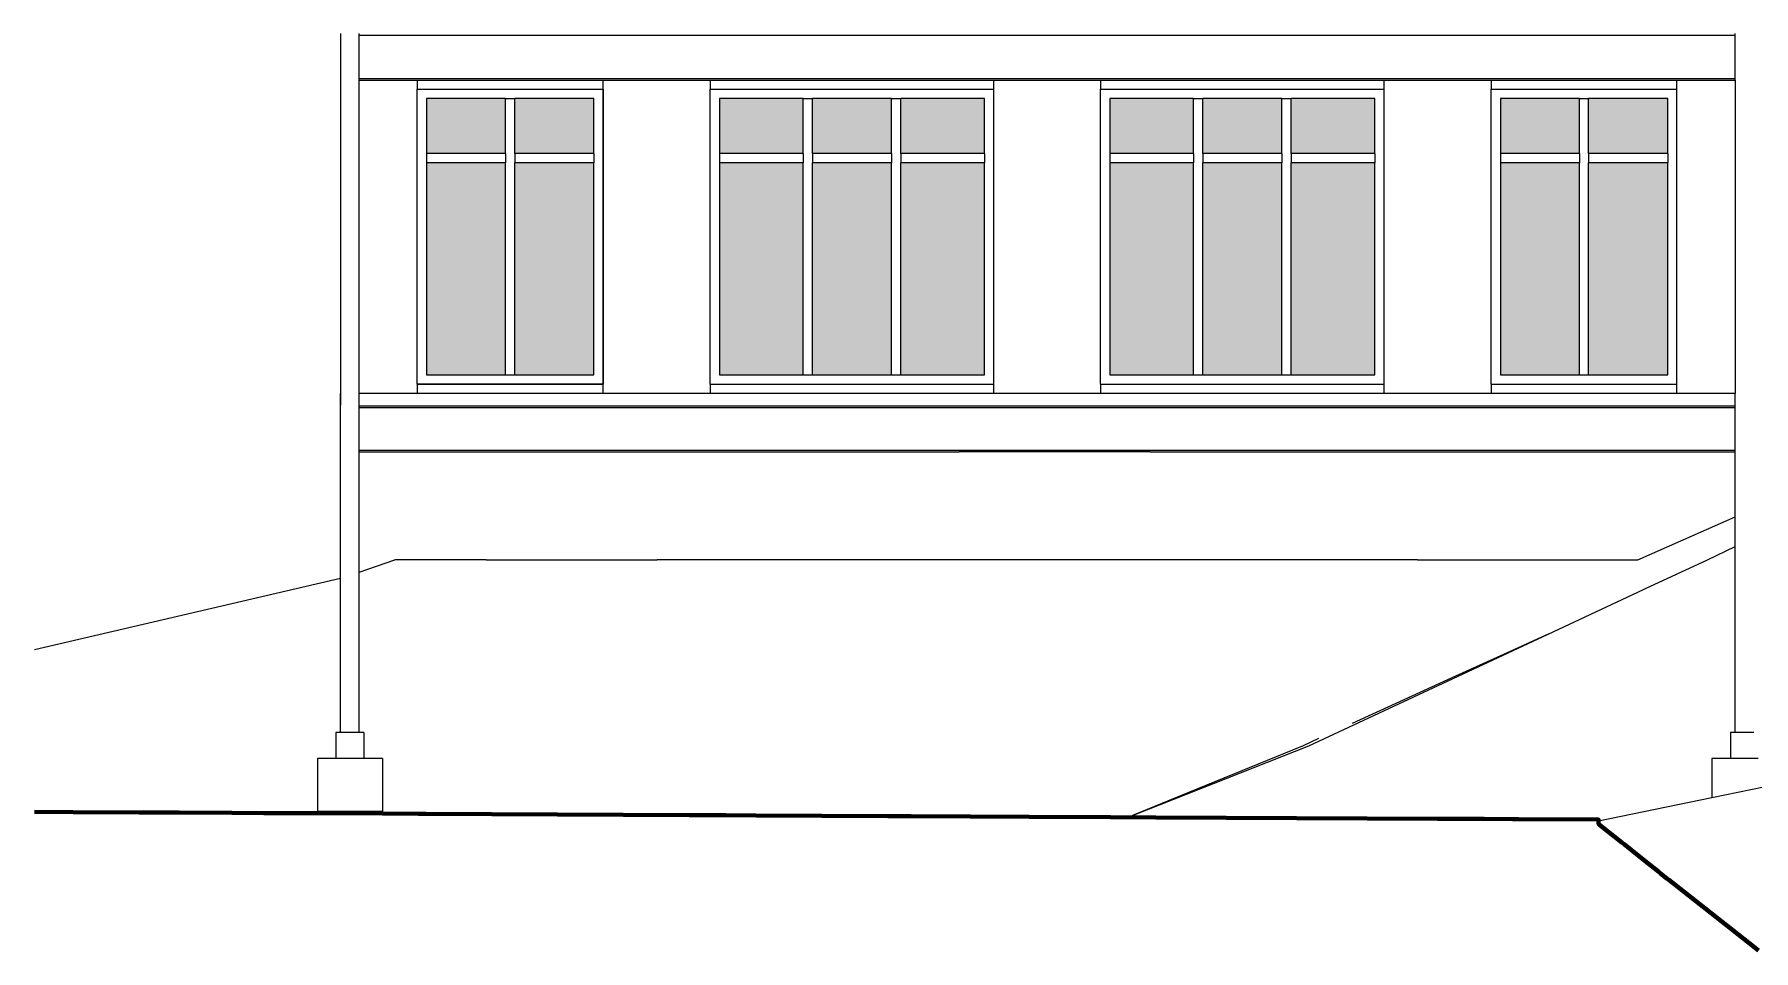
# Model space of a CAD drawing. Header units: metres. Extents: x -57 to 501, y 45 to 307.
# Drawn here: x 55.93 to 74.42, y 243.4 to 253.26 of the extents above; entities that cross this region are included whole.
import ezdxf

# ---------------------------------------------------------------- set-up
doc = ezdxf.new("R2010")
doc.units = ezdxf.units.M
doc.layers.add('atras', color=7, linetype='Continuous')

msp = doc.modelspace()

# ---------------------------------------------------------------- hatches: boundary and pattern name
h = msp.add_hatch(color=256)
h.dxf.hatch_style = 1
h.set_gradient(color1=(199, 200, 202), tint=1, name='CURVED')
h.paths.add_polyline_path([(90.945, 252.575), (90.095, 252.575), (90.095, 251.981), (90.945, 251.981)])
h.paths.add_polyline_path([(91.895, 252.575), (91.045, 252.575), (91.045, 251.981), (91.895, 251.981)])
h.paths.add_polyline_path([(90.945, 251.881), (90.095, 251.881), (90.095, 249.601), (90.945, 249.601)])
h.paths.add_polyline_path([(91.895, 251.881), (91.045, 251.881), (91.045, 249.601), (91.895, 249.601)])
h.paths.add_polyline_path([(83.545, 252.575), (82.695, 252.575), (82.695, 251.981), (83.545, 251.981)])
h.paths.add_polyline_path([(84.545, 252.575), (83.645, 252.575), (83.645, 251.981), (84.545, 251.981)])
h.paths.add_polyline_path([(83.545, 251.881), (82.695, 251.881), (82.695, 249.601), (83.545, 249.601)])
h.paths.add_polyline_path([(84.545, 251.881), (83.645, 251.881), (83.645, 249.601), (84.545, 249.601)])
h.paths.add_polyline_path([(86.795, 252.575), (85.895, 252.575), (85.895, 251.981), (86.795, 251.981)])
h.paths.add_polyline_path([(87.745, 252.575), (86.895, 252.575), (86.895, 251.981), (87.745, 251.981)])
h.paths.add_polyline_path([(86.795, 251.881), (85.895, 251.881), (85.895, 249.601), (86.795, 249.601)])
h.paths.add_polyline_path([(87.745, 251.881), (86.895, 251.881), (86.895, 249.601), (87.745, 249.601)])
h.paths.add_polyline_path([(88.745, 252.575), (87.845, 252.575), (87.845, 251.981), (88.745, 251.981)])
h.paths.add_polyline_path([(88.745, 251.881), (87.845, 251.881), (87.845, 249.601), (88.745, 249.601)])
h.paths.add_polyline_path([(79.395, 252.575), (78.545, 252.575), (78.545, 251.981), (79.395, 251.981)])
h.paths.add_polyline_path([(80.345, 252.575), (79.495, 252.575), (79.495, 251.981), (80.345, 251.981)])
h.paths.add_polyline_path([(79.395, 251.881), (78.545, 251.881), (78.545, 249.601), (79.395, 249.601)])
h.paths.add_polyline_path([(80.345, 251.881), (79.495, 251.881), (79.495, 249.601), (80.345, 249.601)])
h.paths.add_polyline_path([(82.595, 252.575), (81.695, 252.575), (81.695, 251.981), (82.595, 251.981)])
h.paths.add_polyline_path([(82.595, 251.881), (81.695, 251.881), (81.695, 249.601), (82.595, 249.601)])
h.paths.add_polyline_path([(73.495, 251.881), (72.645, 251.881), (72.645, 249.601), (73.495, 249.601)])
h.paths.add_polyline_path([(75.449, 252.665), (74.532, 252.665), (74.532, 252.65), (74.532, 252.635), (74.52, 252.65), (74.52, 251.971), (74.532, 251.971), (75.449, 251.971)])
h.paths.add_polyline_path([(76.484, 252.665), (75.561, 252.665), (75.549, 252.665), (75.549, 251.971), (75.561, 251.971), (76.478, 251.971), (76.484, 251.971)])
h.paths.add_polyline_path([(77.52, 252.665), (76.59, 252.665), (76.584, 252.665), (76.584, 251.971), (76.59, 251.971), (77.514, 251.971), (77.52, 251.971)])
h.paths.add_polyline_path([(75.449, 251.871), (74.52, 251.871), (74.52, 249.501), (75.449, 249.501)])
h.paths.add_polyline_path([(76.484, 251.871), (76.478, 251.871), (75.555, 251.871), (75.549, 251.871), (75.549, 251.778), (75.549, 251.763), (75.549, 251.416), (75.549, 251.401), (75.549, 249.501), (75.555, 249.501), (76.484, 249.501)])
h.paths.add_polyline_path([(77.52, 251.871), (77.514, 251.871), (76.59, 251.871), (76.59, 250.515), (76.59, 250.5), (76.59, 250.153), (76.59, 250.138), (76.59, 249.501), (77.52, 249.501)])
h.paths.add_polyline_path([(60.995, 252.575), (60.145, 252.575), (60.145, 251.981), (60.995, 251.981)])
h.paths.add_polyline_path([(61.945, 252.575), (61.095, 252.575), (61.095, 251.981), (61.945, 251.981)])
h.paths.add_polyline_path([(60.995, 251.881), (60.145, 251.881), (60.145, 249.601), (60.995, 249.601)])
h.paths.add_polyline_path([(61.945, 251.881), (61.095, 251.881), (61.095, 249.601), (61.945, 249.601)])
h.paths.add_polyline_path([(64.195, 252.575), (63.295, 252.575), (63.295, 251.981), (64.195, 251.981)])
h.paths.add_polyline_path([(65.145, 252.575), (64.295, 252.575), (64.295, 251.981), (65.145, 251.981)])
h.paths.add_polyline_path([(66.145, 252.575), (65.245, 252.575), (65.245, 251.981), (66.145, 251.981)])
h.paths.add_polyline_path([(64.195, 251.881), (63.295, 251.881), (63.295, 249.601), (64.195, 249.601)])
h.paths.add_polyline_path([(65.145, 251.881), (64.295, 251.881), (64.295, 249.601), (65.145, 249.601)])
h.paths.add_polyline_path([(66.145, 251.881), (65.245, 251.881), (65.245, 249.601), (66.145, 249.601)])
h.paths.add_polyline_path([(68.395, 252.575), (67.495, 252.575), (67.495, 251.981), (68.395, 251.981)])
h.paths.add_polyline_path([(69.345, 252.575), (68.495, 252.575), (68.495, 251.981), (69.345, 251.981)])
h.paths.add_polyline_path([(70.345, 252.575), (69.445, 252.575), (69.445, 251.981), (70.345, 251.981)])
h.paths.add_polyline_path([(68.395, 251.881), (67.495, 251.881), (67.495, 249.601), (68.395, 249.601)])
h.paths.add_polyline_path([(69.345, 251.881), (68.495, 251.881), (68.495, 249.601), (69.345, 249.601)])
h.paths.add_polyline_path([(70.345, 251.881), (69.445, 251.881), (69.445, 249.601), (70.345, 249.601)])
h.paths.add_polyline_path([(72.545, 252.575), (71.695, 252.575), (71.695, 251.981), (72.545, 251.981)])
h.paths.add_polyline_path([(73.495, 252.575), (72.645, 252.575), (72.645, 251.981), (73.495, 251.981)])
h.paths.add_polyline_path([(72.545, 251.881), (71.695, 251.881), (71.695, 249.601), (72.545, 249.601)])

# ---------------------------------------------------------------- linework, layer by layer
msp.add_line((59.22, 251.074), (59.22, 251.011))
at = {"color": 9, "true_color": 0xc7c8ca}
for p, q in [((73.174, 247.608), (74.22, 248.069)), ((73.924, 247.608), (74.22, 247.749)), ((59.42, 247.475), (59.804, 247.608)), ((60.354, 247.608), (59.804, 247.608)), ((60.784, 247.608), (60.354, 247.608)), ((60.784, 247.608), (62.624, 247.608)), ((66.244, 247.608), (62.624, 247.608)), ((70.804, 247.608), (66.244, 247.608)), ((70.804, 247.608), (73.174, 247.608)), ((73.257, 247.297), (73.924, 247.608)), ((59.22, 247.407), (55.926, 246.639)), ((72.208, 246.808), (73.235, 247.287)), ((73.235, 247.287), (73.257, 247.297)), ((69.634, 245.608), (72.208, 246.808)), ((72.208, 246.808), (71.769, 246.608)), ((71.769, 246.608), (71.213, 246.355)), ((71.213, 246.355), (70.102, 245.848)), ((68.431, 245.141), (67.737, 244.858)), ((67.688, 244.839), (67.737, 244.858))]:
    msp.add_line(p, q, dxfattribs=at)
at = {"layer": 'atras', "color": 251, "true_color": 0x636466}
for p, q in [((59.22, 253.266), (59.22, 253.223)), ((59.22, 253.223), (59.22, 252.257)), ((59.42, 253.25), (59.42, 253.266)), ((59.42, 252.782), (59.42, 253.25)), ((59.42, 253.25), (74.22, 253.25)), ((74.22, 253.25), (74.22, 253.266)), ((74.22, 252.782), (74.22, 253.25)), ((59.42, 252.766), (59.42, 252.782)), ((59.42, 252.782), (74.22, 252.782)), ((59.42, 249.246), (59.42, 252.766)), ((59.42, 252.766), (60.045, 252.766)), ((60.045, 252.766), (60.045, 252.67)), ((60.045, 252.766), (62.045, 252.766)), ((60.045, 249.496), (60.045, 252.67)), ((60.045, 252.67), (62.045, 252.67)), ((60.045, 252.67), (62.045, 252.67)), ((60.045, 249.496), (60.045, 252.67)), ((62.045, 252.766), (63.195, 252.766)), ((62.045, 252.67), (62.045, 252.766)), ((62.045, 249.496), (62.045, 252.67)), ((62.045, 252.67), (62.045, 249.496)), ((63.195, 252.766), (63.195, 252.67)), ((63.195, 252.766), (66.245, 252.766)), ((63.195, 252.67), (66.245, 252.67)), ((63.195, 249.496), (63.195, 252.67)), ((66.245, 252.766), (67.395, 252.766)), ((66.245, 252.67), (66.245, 252.766)), ((66.245, 249.496), (66.245, 252.67)), ((67.395, 252.766), (67.395, 252.67)), ((67.395, 252.766), (70.445, 252.766)), ((67.395, 249.496), (67.395, 252.67)), ((67.395, 252.67), (70.445, 252.67)), ((70.445, 252.766), (71.595, 252.766)), ((70.445, 252.67), (70.445, 252.766)), ((70.445, 249.496), (70.445, 252.67)), ((71.595, 252.766), (71.595, 252.67)), ((71.595, 252.766), (73.595, 252.766)), ((71.595, 249.496), (71.595, 252.67)), ((71.595, 252.67), (73.595, 252.67)), ((73.595, 252.766), (74.22, 252.766)), ((73.595, 252.67), (73.595, 252.766)), ((73.595, 249.496), (73.595, 252.67)), ((74.22, 252.766), (74.22, 252.782)), ((74.22, 252.766), (74.22, 249.396)), ((60.995, 252.57), (60.145, 252.57)), ((60.145, 252.57), (60.145, 251.976)), ((60.995, 252.57), (61.095, 252.57)), ((60.995, 251.976), (60.995, 252.57)), ((61.945, 252.57), (61.095, 252.57)), ((61.095, 251.976), (61.095, 252.57)), ((61.945, 251.976), (61.945, 252.57)), ((64.195, 252.57), (63.295, 252.57)), ((63.295, 252.57), (63.295, 251.976)), ((64.195, 252.57), (64.295, 252.57)), ((64.195, 251.976), (64.195, 252.57)), ((64.295, 251.976), (64.295, 252.57)), ((65.145, 252.57), (64.295, 252.57)), ((65.145, 252.57), (65.245, 252.57)), ((65.145, 251.976), (65.145, 252.57)), ((65.245, 251.976), (65.245, 252.57)), ((66.145, 252.57), (65.245, 252.57)), ((66.145, 251.976), (66.145, 252.57)), ((68.395, 252.57), (67.495, 252.57)), ((67.495, 252.57), (67.495, 251.976)), ((68.395, 252.57), (68.495, 252.57)), ((68.395, 251.976), (68.395, 252.57)), ((68.495, 251.976), (68.495, 252.57)), ((69.345, 252.57), (68.495, 252.57)), ((69.345, 252.57), (69.445, 252.57)), ((69.345, 251.976), (69.345, 252.57)), ((69.445, 251.976), (69.445, 252.57)), ((70.345, 252.57), (69.445, 252.57)), ((70.345, 251.976), (70.345, 252.57)), ((71.695, 252.57), (71.695, 251.976)), ((72.545, 252.57), (71.695, 252.57)), ((72.545, 252.57), (72.645, 252.57)), ((72.545, 251.976), (72.545, 252.57)), ((73.495, 252.57), (72.645, 252.57)), ((72.645, 251.976), (72.645, 252.57)), ((73.495, 251.976), (73.495, 252.57)), ((59.22, 252.257), (59.22, 252.214)), ((59.22, 252.214), (59.22, 252.176)), ((59.22, 252.176), (59.22, 251.614)), ((60.995, 251.976), (60.145, 251.976)), ((60.145, 251.976), (60.145, 251.876)), ((60.995, 251.976), (60.995, 251.876)), ((61.945, 251.976), (61.095, 251.976)), ((61.095, 251.976), (61.095, 251.876)), ((61.945, 251.976), (61.945, 251.876)), ((64.195, 251.976), (63.295, 251.976)), ((63.295, 251.976), (63.295, 251.876)), ((64.195, 251.976), (64.195, 251.876)), ((65.145, 251.976), (64.295, 251.976)), ((64.295, 251.976), (64.295, 251.876)), ((65.145, 251.976), (65.145, 251.876)), ((66.145, 251.976), (65.245, 251.976)), ((65.245, 251.976), (65.245, 251.876)), ((66.145, 251.976), (66.145, 251.876)), ((68.395, 251.976), (67.495, 251.976)), ((67.495, 251.976), (67.495, 251.876)), ((68.395, 251.976), (68.395, 251.876)), ((69.345, 251.976), (68.495, 251.976)), ((68.495, 251.976), (68.495, 251.876)), ((69.345, 251.976), (69.345, 251.876)), ((70.345, 251.976), (69.445, 251.976)), ((69.445, 251.976), (69.445, 251.876)), ((70.345, 251.976), (70.345, 251.876)), ((72.545, 251.976), (71.695, 251.976)), ((71.695, 251.976), (71.695, 251.876)), ((72.545, 251.976), (72.545, 251.876)), ((73.495, 251.976), (72.645, 251.976)), ((72.645, 251.976), (72.645, 251.876)), ((73.495, 251.976), (73.495, 251.876)), ((60.995, 251.876), (60.145, 251.876)), ((60.145, 251.876), (60.145, 249.596)), ((60.995, 249.596), (60.995, 251.876)), ((61.945, 251.876), (61.095, 251.876)), ((61.095, 249.596), (61.095, 251.876)), ((61.945, 249.596), (61.945, 251.876)), ((64.195, 251.876), (63.295, 251.876)), ((63.295, 251.876), (63.295, 249.596)), ((64.195, 249.596), (64.195, 251.876)), ((65.145, 251.876), (64.295, 251.876)), ((64.295, 249.596), (64.295, 251.876)), ((65.145, 249.596), (65.145, 251.876)), ((66.145, 251.876), (65.245, 251.876)), ((65.245, 249.596), (65.245, 251.876)), ((66.145, 249.596), (66.145, 251.876)), ((68.395, 251.876), (67.495, 251.876)), ((67.495, 251.876), (67.495, 249.596)), ((68.395, 249.596), (68.395, 251.876)), ((69.345, 251.876), (68.495, 251.876)), ((68.495, 249.596), (68.495, 251.876)), ((69.345, 249.596), (69.345, 251.876)), ((70.345, 251.876), (69.445, 251.876)), ((69.445, 249.596), (69.445, 251.876)), ((70.345, 249.596), (70.345, 251.876)), ((72.545, 251.876), (71.695, 251.876)), ((71.695, 251.876), (71.695, 249.596)), ((72.545, 249.596), (72.545, 251.876)), ((73.495, 251.876), (72.645, 251.876)), ((72.645, 249.596), (72.645, 251.876)), ((73.495, 249.596), (73.495, 251.876)), ((59.22, 251.614), (59.22, 251.074)), ((59.22, 251.011), (59.22, 250.749)), ((59.22, 250.749), (59.22, 250.668)), ((59.22, 250.668), (59.22, 250.608)), ((59.22, 250.608), (59.22, 250.305)), ((59.22, 250.305), (59.22, 249.608)), ((59.22, 249.608), (59.22, 249.396)), ((60.045, 249.496), (62.045, 249.496)), ((60.045, 249.496), (60.045, 249.396)), ((62.045, 249.496), (60.045, 249.496)), ((60.145, 249.596), (60.995, 249.596)), ((60.995, 249.596), (61.095, 249.596)), ((61.095, 249.596), (61.945, 249.596)), ((62.045, 249.396), (62.045, 249.496)), ((63.195, 249.496), (66.245, 249.496)), ((63.195, 249.496), (63.195, 249.396)), ((63.295, 249.596), (64.195, 249.596)), ((64.195, 249.596), (64.295, 249.596)), ((64.295, 249.596), (65.145, 249.596)), ((65.145, 249.596), (65.245, 249.596)), ((65.245, 249.596), (66.145, 249.596)), ((66.245, 249.396), (66.245, 249.496)), ((67.395, 249.496), (70.445, 249.496)), ((67.395, 249.496), (67.395, 249.396)), ((67.495, 249.596), (68.395, 249.596)), ((68.395, 249.596), (68.495, 249.596)), ((68.495, 249.596), (69.345, 249.596)), ((69.345, 249.596), (69.445, 249.596)), ((69.445, 249.596), (70.345, 249.596)), ((70.445, 249.396), (70.445, 249.496)), ((71.595, 249.496), (73.595, 249.496)), ((71.595, 249.496), (71.595, 249.396)), ((71.695, 249.596), (72.545, 249.596)), ((72.545, 249.596), (72.645, 249.596)), ((72.645, 249.596), (73.495, 249.596)), ((73.595, 249.396), (73.595, 249.496)), ((59.22, 249.246), (59.22, 249.396)), ((59.22, 249.396), (59.22, 249.276)), ((60.045, 249.396), (59.42, 249.396)), ((62.045, 249.396), (60.045, 249.396)), ((63.195, 249.396), (62.045, 249.396)), ((66.245, 249.396), (63.195, 249.396)), ((67.395, 249.396), (66.245, 249.396)), ((70.445, 249.396), (67.395, 249.396)), ((71.595, 249.396), (70.445, 249.396)), ((73.595, 249.396), (71.595, 249.396)), ((74.22, 249.396), (73.595, 249.396)), ((74.22, 248.786), (74.22, 249.396)), ((59.22, 249.276), (59.22, 249.27)), ((59.22, 249.143), (59.22, 249.246)), ((59.22, 248.608), (59.22, 249.143)), ((74.22, 249.26), (59.42, 249.26)), ((59.42, 248.786), (59.42, 249.246)), ((59.42, 249.246), (74.22, 249.246)), ((59.42, 248.77), (59.42, 248.786)), ((59.42, 248.786), (74.22, 248.786)), ((59.42, 248.77), (59.78, 248.77)), ((59.42, 248.652), (59.42, 248.77)), ((59.78, 248.77), (61.85, 248.77)), ((61.85, 248.77), (64.441, 248.77)), ((64.441, 248.77), (64.844, 248.77)), ((64.844, 248.77), (65.875, 248.77)), ((67.928, 248.77), (65.875, 248.77)), ((67.928, 248.77), (68.322, 248.77)), ((68.322, 248.77), (68.524, 248.77)), ((68.524, 248.77), (69.781, 248.77)), ((69.781, 248.77), (70.083, 248.77)), ((70.083, 248.77), (72.32, 248.77)), ((72.32, 248.77), (74.22, 248.77)), ((74.22, 248.77), (74.22, 248.786)), ((74.22, 248.748), (74.22, 248.77)), ((74.22, 248.608), (74.22, 248.748)), ((59.22, 248.603), (59.22, 248.608)), ((59.22, 248.603), (59.22, 248.603)), ((59.22, 248.447), (59.22, 248.603)), ((59.42, 248.608), (59.42, 248.652)), ((59.42, 248.46), (59.42, 248.608)), ((74.22, 248.566), (74.22, 248.608)), ((74.22, 248.403), (74.22, 248.566)), ((59.22, 248.408), (59.22, 248.447)), ((59.22, 248.337), (59.22, 248.408)), ((59.42, 248.424), (59.42, 248.46)), ((59.42, 248.351), (59.42, 248.424)), ((74.22, 248.069), (74.22, 248.403)), ((59.22, 248.302), (59.22, 248.337)), ((59.22, 248.186), (59.22, 248.302)), ((59.22, 248.121), (59.22, 248.186)), ((59.42, 248.318), (59.42, 248.351)), ((59.42, 248.2), (59.42, 248.318)), ((59.42, 248.136), (59.42, 248.2)), ((59.22, 248.067), (59.22, 248.121)), ((59.22, 248.001), (59.22, 248.067)), ((59.22, 247.933), (59.22, 248.001)), ((59.42, 248.081), (59.42, 248.136)), ((59.42, 248.017), (59.42, 248.081)), ((59.42, 247.946), (59.42, 248.017)), ((74.22, 247.996), (74.22, 248.069)), ((74.22, 247.956), (74.22, 247.996)), ((59.22, 247.873), (59.22, 247.933)), ((59.22, 247.751), (59.22, 247.873)), ((59.42, 247.887), (59.42, 247.946)), ((59.42, 247.768), (59.42, 247.887)), ((74.22, 247.952), (74.22, 247.956)), ((74.22, 247.749), (74.22, 247.952)), ((59.22, 247.608), (59.22, 247.751)), ((59.42, 247.622), (59.42, 247.768)), ((74.22, 247.648), (74.22, 247.749)), ((74.22, 247.642), (74.22, 247.648)), ((74.22, 247.608), (74.22, 247.642)), ((59.22, 247.592), (59.22, 247.608)), ((59.22, 247.407), (59.22, 247.592)), ((59.42, 247.619), (59.42, 247.622)), ((59.42, 247.608), (59.42, 247.619)), ((59.42, 247.475), (59.42, 247.608)), ((59.42, 247.436), (59.42, 247.475)), ((74.22, 247.569), (74.22, 247.608)), ((74.22, 247.559), (74.22, 247.569)), ((74.22, 247.45), (74.22, 247.559)), ((74.22, 247.389), (74.22, 247.45)), ((59.22, 247.405), (59.22, 247.407)), ((59.22, 247.347), (59.22, 247.405)), ((59.22, 247.299), (59.22, 247.347)), ((59.22, 247.063), (59.22, 247.299)), ((59.42, 247.405), (59.42, 247.436)), ((59.42, 247.133), (59.42, 247.405)), ((74.22, 247.239), (74.22, 247.389)), ((59.42, 247.117), (59.42, 247.133)), ((59.42, 246.914), (59.42, 247.117)), ((74.22, 246.954), (74.22, 247.239)), ((59.22, 247.045), (59.22, 247.063)), ((59.22, 246.871), (59.22, 247.045)), ((59.42, 246.608), (59.42, 246.914)), ((74.22, 246.793), (74.22, 246.954)), ((59.22, 246.608), (59.22, 246.871)), ((74.22, 246.608), (74.22, 246.793)), ((59.22, 246.458), (59.22, 246.608)), ((59.42, 246.504), (59.42, 246.608)), ((74.22, 246.259), (74.22, 246.608)), ((59.22, 246.308), (59.22, 246.458)), ((59.42, 246.401), (59.42, 246.504)), ((59.42, 245.751), (59.42, 246.401)), ((59.22, 245.751), (59.22, 246.308)), ((74.22, 246.138), (74.22, 246.259)), ((74.22, 245.909), (74.22, 246.138)), ((74.22, 245.751), (74.22, 245.909)), ((59.22, 245.751), (59.17, 245.751)), ((59.17, 245.751), (59.17, 245.608)), ((59.17, 245.608), (59.17, 245.47)), ((59.32, 245.751), (59.22, 245.751)), ((59.42, 245.751), (59.32, 245.751)), ((59.47, 245.751), (59.42, 245.751)), ((59.47, 245.751), (59.47, 245.608)), ((59.47, 245.608), (59.47, 245.47)), ((74.22, 245.751), (74.17, 245.751)), ((74.17, 245.751), (74.17, 245.608)), ((74.17, 245.608), (74.17, 245.565)), ((74.32, 245.751), (74.22, 245.751)), ((74.42, 245.751), (74.32, 245.751)), ((59.17, 245.47), (58.97, 245.47)), ((58.97, 245.47), (58.97, 244.9)), ((59.47, 245.47), (59.17, 245.47)), ((59.67, 245.47), (59.47, 245.47)), ((59.67, 245.47), (59.67, 245.374)), ((73.97, 245.47), (73.97, 245.464)), ((73.981, 245.47), (73.97, 245.47)), ((73.97, 245.464), (73.97, 245.373)), ((74.087, 245.47), (73.981, 245.47)), ((74.17, 245.47), (74.087, 245.47)), ((74.17, 245.565), (74.17, 245.538)), ((74.17, 245.538), (74.17, 245.47)), ((74.47, 245.47), (74.17, 245.47)), ((59.67, 245.374), (59.67, 244.9)), ((73.97, 245.373), (73.97, 245.085)), ((73.97, 245.085), (73.97, 245.046)), ((59.67, 244.9), (58.97, 244.9)), ((58.97, 244.9), (58.97, 244.881)), ((59.67, 244.9), (59.67, 244.878))]:
    msp.add_line(p, q, dxfattribs=at)
at = {"layer": 'atras', "color": 9, "true_color": 0xc7c8ca}
for p, q in [((67.737, 244.858), (69.634, 245.608)), ((69.574, 245.608), (68.431, 245.141)), ((69.74, 245.684), (69.574, 245.608))]:
    msp.add_line(p, q, dxfattribs=at)
at = {"layer": 'atras', "color": 251, "true_color": 0x636466}
msp.add_lwpolyline([(96.164, 247.487), (91.264, 247.487), (89.314, 247.487), (87.804, 247.487), (86.114, 247.487), (85.254, 247.487), (84.774, 247.487), (81.03, 246.829), (80.758, 246.781), (80.289, 246.698), (79.084, 246.487), (78.854, 246.487), (78.07, 246.2), (77.37, 245.945), (77.082, 245.84), (76.919, 245.78), (76.647, 245.681), (76.475, 245.618), (76.288, 245.55), (76.114, 245.487), (74.67, 245.19), (73.97, 245.046), (72.751, 244.796)], dxfattribs=at)
at = {"layer": 'atras', "lineweight": 80}
msp.add_lwpolyline([(74.471, 243.405), (74.367, 243.487), (74.012, 243.768), (73.507, 244.166), (73.491, 244.178), (73.414, 244.239), (73.399, 244.252), (73.251, 244.369), (73.103, 244.487), (73.026, 244.548), (73.003, 244.566), (72.763, 244.757), (72.751, 244.766), (72.751, 244.766), (72.751, 244.794), (72.751, 244.796), (72.751, 244.814), (71.892, 244.818), (71.826, 244.819), (71.521, 244.82), (71.018, 244.823), (67.99, 244.837), (67.501, 244.84), (66.626, 244.844), (65.359, 244.85), (65.106, 244.851), (63.686, 244.858), (63.364, 244.86), (62.969, 244.862), (60.138, 244.876), (60.055, 244.876), (59.67, 244.878), (58.97, 244.881), (58.748, 244.882), (58.705, 244.883), (58.394, 244.884), (58.05, 244.886), (57.482, 244.889), (57.467, 244.889), (57.054, 244.891), (56.343, 244.894), (55.926, 244.896)], dxfattribs=at)

doc.saveas('drawing.dxf')
